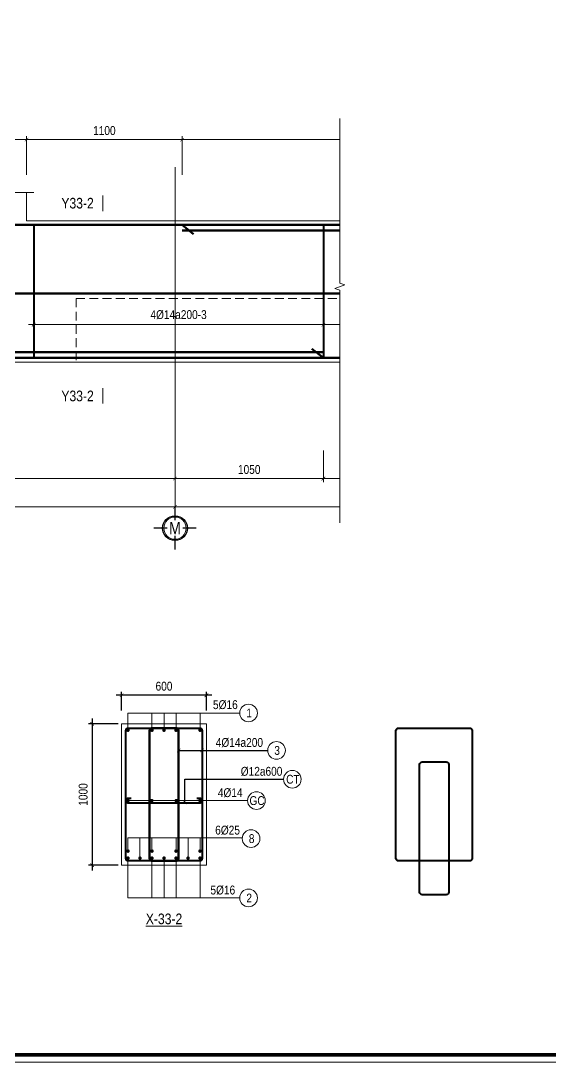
# Model space of a CAD drawing. Header units: millimetres. Extents: x 3014920 to 3563667, y -1638653 to -1356471.
# Drawn here: x 3250614 to 3254358, y -1600938 to -1593567 of the extents above; entities that cross this region are included whole.
import ezdxf
from ezdxf.enums import TextEntityAlignment as Align
from ezdxf.xclip import XClip

# ---------------------------------------------------------------- set-up
doc = ezdxf.new("R2010")
doc.units = ezdxf.units.MM
doc.header["$MEASUREMENT"] = 0
doc.header["$XCLIPFRAME"] = 0
doc.header["$PDMODE"] = 2
for name, pattern in [('6 TANG DIEN HINH 14-15$0$ACAD_ISO10W100', [18, 12, -3, 0, -3]), ('ACAD_ISO04W100', [30, 24, -3, 0, -3]), ('HIDDEN', [0.375, 0.25, -0.125])]:
    doc.linetypes.add(name, pattern=pattern)
doc.layers.get('0').update_dxf_attribs({"lineweight": 9})
doc.layers.get('Defpoints').update_dxf_attribs({"color": 10, "lineweight": 0})
for name, color, linetype, lineweight in [('2', 2, 'Continuous', 20), ('CDAI', 21, 'Continuous', 40), ('CTHEP', 50, 'Continuous', 50), ('DBAO', 90, 'Continuous', 13), ('DGIONG', 130, 'Continuous', 13), ('KTH', 154, 'Continuous', 9), ('Net khuat', 8, 'HIDDEN', 13), ('TEXT', 7, 'Continuous', 15), ('TRUC', 251, 'ACAD_ISO04W100', 9)]:
    doc.layers.add(name, color=color, linetype=linetype, lineweight=lineweight)
doc.layers.add('8', color=8, linetype='Continuous')
doc.styles.add('HELVECONDENSE', font='VHELVCN_0.TTF')
doc.styles.add('Star-HelCon', font='VHELVCN_0.TTF')
doc.styles.add('TTP-HelCon', font='VHELVCN_0.TTF')
doc.dimstyles.new('TTP-25', dxfattribs={"dimscale": 25, "dimtxt": 2.5, "dimasz": 1, "dimexe": 1, "dimexo": 1, "dimgap": 0.09, "dimtad": 0, "dimdec": 4, "dimrnd": 1, "dimzin": 9, "dimdsep": 46, "dimtxsty": 'TTP-HelCon', "dimblk": 'ARCHTICK', "dimcen": 0.09, "dimdle": 1.5, "dimclrd": 256, "dimclre": 256, "dimclrt": 7, "dimadec": 0, "dimazin": 0, "dimtfac": 1, "dimtdec": 4, "dimtmove": 0, "dimatfit": 3, "dimldrblk": 'ARCHTICK', "dimfxl": 1, "dimtvp": 1, "dimtolj": 1, "dimtzin": 0, "dimarcsym": 0})

# ---------------------------------------------------------------- blocks, each defined once
blk = doc.blocks.new('_ArchTick')
at = {"color": 0, "linetype": 'ByBlock', "const_width": 0.15}
blk.add_lwpolyline([(-0.5, -0.5), (0.5, 0.5)], dxfattribs=at)
blk = doc.blocks.new('*D79')
at = {"layer": 'Defpoints', "color": 0, "ltscale": 500, "transparency": 16777216}
for p in [(3251326.5, -1598543), (3251118.3, -1599543), (3251326.5, -1599543)]:
    blk.add_point(p, dxfattribs=at)
at = {"layer": 'KTH', "lineweight": -2, "ltscale": 500, "transparency": 16777216}
for p, q in [((3251118.3, -1598505.5), (3251118.3, -1599580.5)), ((3251301.5, -1598543), (3251093.3, -1598543)), ((3251301.5, -1599543), (3251093.3, -1599543))]:
    blk.add_line(p, q, dxfattribs=at)
at = {"layer": 'KTH', "lineweight": -2, "ltscale": 500, "transparency": 16777216, "xscale": 25, "yscale": 25, "zscale": 25}
for p, rotation in [((3251118.3, -1598543), 90), ((3251118.3, -1599543), 270)]:
    blk.add_blockref('_ArchTick', p, dxfattribs=dict(at, rotation=rotation))
at = {"layer": 'KTH', "color": 7, "ltscale": 500, "transparency": 16777216, "insert": (3251054.5, -1599043), "char_height": 62.5, "attachment_point": 5, "rotation": 90, "style": 'TTP-HelCon'}
blk.add_mtext('\\A1;1000', dxfattribs=at)
blk = doc.blocks.new('*D80')
at = {"layer": 'Defpoints', "color": 0, "ltscale": 500, "transparency": 16777216}
for p in [(3251326.5, -1598340.7), (3251326.5, -1598474), (3251926.5, -1598474)]:
    blk.add_point(p, dxfattribs=at)
at = {"layer": 'KTH', "lineweight": -2, "ltscale": 500, "transparency": 16777216}
for p, q in [((3251964, -1598340.7), (3251289, -1598340.7)), ((3251326.5, -1598449), (3251326.5, -1598315.7)), ((3251926.5, -1598449), (3251926.5, -1598315.7))]:
    blk.add_line(p, q, dxfattribs=at)
at = {"layer": 'KTH', "lineweight": -2, "ltscale": 500, "transparency": 16777216, "xscale": 25, "yscale": 25, "zscale": 25, "rotation": 180}
blk.add_blockref('_ArchTick', (3251326.5, -1598340.7), dxfattribs=at)
at = {"layer": 'KTH', "lineweight": -2, "ltscale": 500, "transparency": 16777216, "xscale": 25, "yscale": 25, "zscale": 25}
blk.add_blockref('_ArchTick', (3251926.5, -1598340.7), dxfattribs=at)
at = {"layer": 'KTH', "color": 7, "ltscale": 500, "transparency": 16777216, "insert": (3251626.5, -1598276.9), "char_height": 62.5, "attachment_point": 5, "style": 'TTP-HelCon'}
blk.add_mtext('\\A1;600', dxfattribs=at)
blk = doc.blocks.new('*D1889')
at = {"layer": 'Defpoints', "color": 0, "transparency": 16777216}
for p in [(55595.2, -6094.2), (67846.2, -6294.2), (67846.2, -6519.1)]:
    blk.add_point(p, dxfattribs=at)
at = {"layer": 'KTH', "lineweight": -2, "transparency": 16777216}
for p, q in [((55595.2, -6119.2), (55595.2, -6544.1)), ((67846.2, -6319.2), (67846.2, -6544.1)), ((55557.7, -6519.1), (67883.7, -6519.1))]:
    blk.add_line(p, q, dxfattribs=at)
at = {"layer": 'KTH', "lineweight": -2, "transparency": 16777216, "xscale": 25, "yscale": 25, "zscale": 25, "rotation": 180}
blk.add_blockref('_ArchTick', (55595.2, -6519.1), dxfattribs=at)
at = {"layer": 'KTH', "lineweight": -2, "transparency": 16777216, "xscale": 25, "yscale": 25, "zscale": 25}
blk.add_blockref('_ArchTick', (67846.2, -6519.1), dxfattribs=at)
at = {"layer": 'KTH', "color": 7, "transparency": 16777216, "insert": (61720.7, -6455.3), "char_height": 62.5, "attachment_point": 5, "style": 'TTP-HelCon'}
blk.add_mtext('\\A1;10450', dxfattribs=at)
blk = doc.blocks.new('*D1893')
at = {"layer": 'Defpoints', "color": 0, "transparency": 16777216}
for p in [(63496.2, -6094.1), (67846.2, -6094.1), (63496.2, -6319.1)]:
    blk.add_point(p, dxfattribs=at)
at = {"layer": 'KTH', "lineweight": -2, "transparency": 16777216}
for p, q in [((63496.2, -6119.1), (63496.2, -6344.1)), ((67846.2, -6119.1), (67846.2, -6344.1)), ((67883.7, -6319.1), (63458.7, -6319.1))]:
    blk.add_line(p, q, dxfattribs=at)
at = {"layer": 'KTH', "lineweight": -2, "transparency": 16777216, "xscale": 25, "yscale": 25, "zscale": 25, "rotation": 180}
blk.add_blockref('_ArchTick', (63496.2, -6319.1), dxfattribs=at)
at = {"layer": 'KTH', "lineweight": -2, "transparency": 16777216, "xscale": 25, "yscale": 25, "zscale": 25}
blk.add_blockref('_ArchTick', (67846.2, -6319.1), dxfattribs=at)
at = {"layer": 'KTH', "color": 7, "transparency": 16777216, "insert": (65671.2, -6255.3), "char_height": 62.5, "attachment_point": 5, "style": 'TTP-HelCon'}
blk.add_mtext('\\A1;4350', dxfattribs=at)
blk = doc.blocks.new('*D1895')
at = {"layer": 'Defpoints', "color": 0, "transparency": 16777216}
for p in [(68896.2, -5053.9), (71946.5, -5053.9), (71946.5, -5229.7)]:
    blk.add_point(p, dxfattribs=at)
at = {"layer": 'KTH', "lineweight": -2, "transparency": 16777216}
for p, q in [((68896.2, -5078.9), (68896.2, -5254.7)), ((71946.5, -5078.9), (71946.5, -5254.7)), ((68858.7, -5229.7), (71984, -5229.7))]:
    blk.add_line(p, q, dxfattribs=at)
at = {"layer": 'KTH', "lineweight": -2, "transparency": 16777216, "xscale": 25, "yscale": 25, "zscale": 25, "rotation": 180}
blk.add_blockref('_ArchTick', (68896.2, -5229.7), dxfattribs=at)
at = {"layer": 'KTH', "lineweight": -2, "transparency": 16777216, "xscale": 25, "yscale": 25, "zscale": 25}
blk.add_blockref('_ArchTick', (71946.5, -5229.7), dxfattribs=at)
at = {"layer": 'KTH', "color": 7, "transparency": 16777216, "insert": (70421.4, -5159.8), "char_height": 62.5, "attachment_point": 5, "style": 'TTP-HelCon'}
blk.add_mtext('\\A1;4Þ14a300-3', dxfattribs=at)
blk = doc.blocks.new('*D1896')
at = {"layer": 'Defpoints', "color": 0, "transparency": 16777216}
for p in [(66846.5, -5053.9), (68896.2, -5053.9), (68896.2, -5229.7)]:
    blk.add_point(p, dxfattribs=at)
at = {"layer": 'KTH', "lineweight": -2, "transparency": 16777216}
for p, q in [((66846.5, -5078.9), (66846.5, -5254.7)), ((68896.2, -5078.9), (68896.2, -5254.7)), ((66809, -5229.7), (68933.7, -5229.7))]:
    blk.add_line(p, q, dxfattribs=at)
at = {"layer": 'KTH', "lineweight": -2, "transparency": 16777216, "xscale": 25, "yscale": 25, "zscale": 25, "rotation": 180}
blk.add_blockref('_ArchTick', (66846.5, -5229.7), dxfattribs=at)
at = {"layer": 'KTH', "lineweight": -2, "transparency": 16777216, "xscale": 25, "yscale": 25, "zscale": 25}
blk.add_blockref('_ArchTick', (68896.2, -5229.7), dxfattribs=at)
at = {"layer": 'KTH', "color": 7, "transparency": 16777216, "insert": (67871.4, -5159.8), "char_height": 62.5, "attachment_point": 5, "style": 'TTP-HelCon'}
blk.add_mtext('\\A1;4Þ14a200-3', dxfattribs=at)
blk = doc.blocks.new('*D1897')
at = {"layer": 'Defpoints', "color": 0, "transparency": 16777216}
for p in [(67896.2, -3920.2), (67896.2, -4194.2), (72946.5, -4194.2)]:
    blk.add_point(p, dxfattribs=at)
at = {"layer": 'KTH', "lineweight": -2, "transparency": 16777216}
for p, q in [((67896.2, -4169.2), (67896.2, -3895.2)), ((72946.5, -4169.2), (72946.5, -3895.2)), ((72984, -3920.2), (67858.7, -3920.2))]:
    blk.add_line(p, q, dxfattribs=at)
at = {"layer": 'KTH', "lineweight": -2, "transparency": 16777216, "xscale": 25, "yscale": 25, "zscale": 25, "rotation": 180}
blk.add_blockref('_ArchTick', (67896.2, -3920.2), dxfattribs=at)
at = {"layer": 'KTH', "lineweight": -2, "transparency": 16777216, "xscale": 25, "yscale": 25, "zscale": 25}
blk.add_blockref('_ArchTick', (72946.5, -3920.2), dxfattribs=at)
at = {"layer": 'KTH', "color": 7, "transparency": 16777216, "insert": (70421.4, -3856.3), "char_height": 62.5, "attachment_point": 5, "style": 'TTP-HelCon'}
blk.add_mtext('\\A1;5050', dxfattribs=at)
blk = doc.blocks.new('*D1898')
at = {"layer": 'Defpoints', "color": 0, "transparency": 16777216}
for p in [(66796.6, -3920.2), (66796.6, -4194.2), (67896.2, -4194.2)]:
    blk.add_point(p, dxfattribs=at)
at = {"layer": 'KTH', "lineweight": -2, "transparency": 16777216}
for p, q in [((66796.6, -4169.2), (66796.6, -3895.2)), ((67896.2, -4169.2), (67896.2, -3895.2)), ((67933.7, -3920.2), (66759.1, -3920.2))]:
    blk.add_line(p, q, dxfattribs=at)
at = {"layer": 'KTH', "lineweight": -2, "transparency": 16777216, "xscale": 25, "yscale": 25, "zscale": 25, "rotation": 180}
blk.add_blockref('_ArchTick', (66796.6, -3920.2), dxfattribs=at)
at = {"layer": 'KTH', "lineweight": -2, "transparency": 16777216, "xscale": 25, "yscale": 25, "zscale": 25}
blk.add_blockref('_ArchTick', (67896.2, -3920.2), dxfattribs=at)
at = {"layer": 'KTH', "color": 7, "transparency": 16777216, "insert": (67346.4, -3856.3), "char_height": 62.5, "attachment_point": 5, "style": 'TTP-HelCon'}
blk.add_mtext('\\A1;1100', dxfattribs=at)
blk = doc.blocks.new('*D1899')
at = {"layer": 'Defpoints', "color": 0, "transparency": 16777216}
for p in [(68896.2, -6094.2), (71946.5, -6094.2), (71946.5, -6319.2)]:
    blk.add_point(p, dxfattribs=at)
at = {"layer": 'KTH', "lineweight": -2, "transparency": 16777216}
for p, q in [((68896.2, -6119.2), (68896.2, -6344.2)), ((71946.5, -6119.2), (71946.5, -6344.2)), ((68858.7, -6319.2), (71984, -6319.2))]:
    blk.add_line(p, q, dxfattribs=at)
at = {"layer": 'KTH', "lineweight": -2, "transparency": 16777216, "xscale": 25, "yscale": 25, "zscale": 25, "rotation": 180}
blk.add_blockref('_ArchTick', (68896.2, -6319.2), dxfattribs=at)
at = {"layer": 'KTH', "lineweight": -2, "transparency": 16777216, "xscale": 25, "yscale": 25, "zscale": 25}
blk.add_blockref('_ArchTick', (71946.5, -6319.2), dxfattribs=at)
at = {"layer": 'KTH', "color": 7, "transparency": 16777216, "insert": (70421.4, -6255.3), "char_height": 62.5, "attachment_point": 5, "style": 'TTP-HelCon'}
blk.add_mtext('\\A1;3050', dxfattribs=at)
blk = doc.blocks.new('*D1900')
at = {"layer": 'Defpoints', "color": 0, "transparency": 16777216}
for p in [(67846.2, -6094.2), (68896.2, -6094.2), (67846.2, -6319.2)]:
    blk.add_point(p, dxfattribs=at)
at = {"layer": 'KTH', "lineweight": -2, "transparency": 16777216}
for p, q in [((67846.2, -6119.2), (67846.2, -6344.2)), ((68896.2, -6119.2), (68896.2, -6344.2)), ((68933.7, -6319.2), (67808.7, -6319.2))]:
    blk.add_line(p, q, dxfattribs=at)
at = {"layer": 'KTH', "lineweight": -2, "transparency": 16777216, "xscale": 25, "yscale": 25, "zscale": 25, "rotation": 180}
blk.add_blockref('_ArchTick', (67846.2, -6319.2), dxfattribs=at)
at = {"layer": 'KTH', "lineweight": -2, "transparency": 16777216, "xscale": 25, "yscale": 25, "zscale": 25}
blk.add_blockref('_ArchTick', (68896.2, -6319.2), dxfattribs=at)
at = {"layer": 'KTH', "color": 7, "transparency": 16777216, "insert": (68371.2, -6255.3), "char_height": 62.5, "attachment_point": 5, "style": 'TTP-HelCon'}
blk.add_mtext('\\A1;1050', dxfattribs=at)
blk = doc.blocks.new('*D1902')
at = {"layer": 'Defpoints', "color": 0, "transparency": 16777216}
for p in [(66796.6, -3920.2), (64596.2, -4194.2), (66796.6, -4194.2)]:
    blk.add_point(p, dxfattribs=at)
at = {"layer": 'KTH', "lineweight": -2, "transparency": 16777216}
for p, q in [((64596.2, -4169.2), (64596.2, -3895.2)), ((66796.6, -4169.2), (66796.6, -3895.2)), ((64558.7, -3920.2), (66834.1, -3920.2))]:
    blk.add_line(p, q, dxfattribs=at)
at = {"layer": 'KTH', "lineweight": -2, "transparency": 16777216, "xscale": 25, "yscale": 25, "zscale": 25, "rotation": 180}
blk.add_blockref('_ArchTick', (64596.2, -3920.2), dxfattribs=at)
at = {"layer": 'KTH', "lineweight": -2, "transparency": 16777216, "xscale": 25, "yscale": 25, "zscale": 25}
blk.add_blockref('_ArchTick', (66796.6, -3920.2), dxfattribs=at)
at = {"layer": 'KTH', "color": 7, "transparency": 16777216, "insert": (65696.4, -3856.3), "char_height": 62.5, "attachment_point": 5, "style": 'TTP-HelCon'}
blk.add_mtext('\\A1;2200', dxfattribs=at)
blk = doc.blocks.new('*D1905')
at = {"layer": 'Defpoints', "color": 0, "transparency": 16777216}
for p in [(67846.2, -6094.2), (74346.6, -6094.2), (67846.2, -6519.1)]:
    blk.add_point(p, dxfattribs=at)
at = {"layer": 'KTH', "lineweight": -2, "transparency": 16777216}
for p, q in [((67846.2, -6119.2), (67846.2, -6544.1)), ((74346.6, -6119.2), (74346.6, -6544.1)), ((74384.1, -6519.1), (67808.7, -6519.1))]:
    blk.add_line(p, q, dxfattribs=at)
at = {"layer": 'KTH', "lineweight": -2, "transparency": 16777216, "xscale": 25, "yscale": 25, "zscale": 25, "rotation": 180}
blk.add_blockref('_ArchTick', (67846.2, -6519.1), dxfattribs=at)
at = {"layer": 'KTH', "lineweight": -2, "transparency": 16777216, "xscale": 25, "yscale": 25, "zscale": 25}
blk.add_blockref('_ArchTick', (74346.6, -6519.1), dxfattribs=at)
at = {"layer": 'KTH', "color": 7, "transparency": 16777216, "insert": (71096.4, -6455.3), "char_height": 62.5, "attachment_point": 5, "style": 'TTP-HelCon'}
blk.add_mtext('\\A1;6500', dxfattribs=at)
blk = doc.blocks.new('dau truc')
blk.add_circle((0, 0), 180)
at = {"layer": '8'}
for p, q in [((0, 127), (0, 345)), ((-127, 0), (-345, 0)), ((0, -345), (0, -127)), ((345, 0), (127, 0))]:
    blk.add_line(p, q, dxfattribs=at)
blk.add_circle((0, 0), 200, dxfattribs=at)
at = {"layer": 'TEXT', "style": 'HELVECONDENSE'}
blk.add_attdef('A', text='', height=233, dxfattribs=at).set_placement((0, 0), align=Align.MIDDLE)
blk = doc.blocks.new('MC')
at = {"layer": 'CTHEP', "const_width": 10, "elevation": 0}
blk.add_lwpolyline([(36.4, 150), (36.4, 0)], dxfattribs=at)
at = {"layer": 'TEXT', "style": 'TTP-HelCon'}
blk.add_attdef('A', text='', height=100, dxfattribs=at).set_placement((-50, 25.5), align=Align.RIGHT)
blk = doc.blocks.new('*D2115')
at = {"layer": 'Defpoints', "color": 0, "transparency": 16777216}
for p in [(67846.2, -5991.8), (55595.2, -6094.2), (67846.2, -6519.1)]:
    blk.add_point(p, dxfattribs=at)
at = {"layer": 'KTH', "lineweight": -2, "transparency": 16777216}
for p, q in [((67846.2, -6016.8), (67846.2, -6544.1)), ((55595.2, -6119.2), (55595.2, -6544.1)), ((55557.7, -6519.1), (67883.7, -6519.1))]:
    blk.add_line(p, q, dxfattribs=at)
at = {"layer": 'KTH', "lineweight": -2, "transparency": 16777216, "xscale": 25, "yscale": 25, "zscale": 25, "rotation": 180}
blk.add_blockref('_ArchTick', (55595.2, -6519.1), dxfattribs=at)
at = {"layer": 'KTH', "lineweight": -2, "transparency": 16777216, "xscale": 25, "yscale": 25, "zscale": 25}
blk.add_blockref('_ArchTick', (67846.2, -6519.1), dxfattribs=at)
at = {"layer": 'KTH', "color": 7, "transparency": 16777216, "insert": (61720.7, -6455.3), "char_height": 62.5, "attachment_point": 5, "style": 'TTP-HelCon'}
blk.add_mtext('\\A1;10450', dxfattribs=at)
blk = doc.blocks.new('CHG_XX_Khung ten')
blk.add_lwpolyline([(15, 579), (826, 579), (826, 15), (15, 15)], close=True)
at = {"color": 4, "linetype": 'Continuous', "const_width": 1}
blk.add_lwpolyline([(17, 577), (824, 577), (824, 17), (17, 17)], close=True, dxfattribs=at)
blk = doc.blocks.new('2X-19')
at = {"layer": 'CDAI'}
for points in [[(66846.54872, -4524.18322), (66846.54872, -5464.18322)], [(68896.21515, -4524.18322), (68896.21515, -5464.18322)]]:
    blk.add_lwpolyline(points, dxfattribs=at)
at = {"layer": 'CTHEP'}
for p, q in [((67977.64104, -4588.69135), (67896.21515, -4524.16585)), ((74284.57713, -5009.16585), (53745.54971, -5009.16585)), ((68814.78926, -5399.64035), (68896.21515, -5464.16585))]:
    blk.add_line(p, q, dxfattribs=at)
for points in [[(55076.56114, -4524.16585), (74311.57278, -4524.16585)], [(67896.21515, -4564.16585), (72946.54577, -4564.16585)], [(45716.55231, -5464.16584), (74311.55328, -5464.16584), (74311.55328, -4864.16584)], [(63496.21518, -5424.16585), (68896.21515, -5424.16585)]]:
    blk.add_lwpolyline(points, dxfattribs=at)
at = {"layer": 'DBAO', "linetype": 'Continuous'}
for p, q in [((66796.55036, -4494.16585), (66796.55036, -4294.16585)), ((66796.55036, -4494.16585), (74046.55133, -4494.16585)), ((74346.55328, -5494.16585), (55696.55231, -5494.16585))]:
    blk.add_line(p, q, dxfattribs=at)
at = {"layer": 'DGIONG', "linetype": 'Continuous', "elevation": 0, "flags": 128}
blk.add_lwpolyline([(66846.55036, -4294.16585), (66596.21679, -4294.16585), (66583.71679, -4328.50932), (66558.71679, -4259.82238), (66546.21679, -4294.16585), (66001.69451, -4294.16585)], dxfattribs=at)
at = {"layer": 'Net khuat', "ltscale": 250}
for q in [(74046.55133, -5044.16394), (67146.55231, -5494.16585)]:
    blk.add_line((67146.55231, -5044.15324), q, dxfattribs=at)
at = {"layer": 'TRUC', "linetype": '6 TANG DIEN HINH 14-15$0$ACAD_ISO10W100', "ltscale": 1250}
blk.add_lwpolyline([(67846.21679, -4115.89493), (67846.21679, -6566.76302)], dxfattribs=at)
at = {"xscale": 0.75, "yscale": 0.75, "zscale": 0.75}
blk.add_blockref('MC', (67308.98324, -4426.4543), dxfattribs=at).add_auto_attribs({'A': 'Y33-2'})
ref = blk.add_blockref('MC', (67308.98324, -5677.51859), dxfattribs=dict(xscale=-0.75, yscale=0.75, zscale=0.75, rotation=180))
ref.add_attrib('A', 'Y33-2', dxfattribs={"layer": 'TEXT', "height": 75, "style": 'TTP-HelCon'}).set_placement((67271.48324, -5771.64902), align=Align.RIGHT)
at = {"layer": '2', "ltscale": 300}
ref = blk.add_blockref('dau truc', (67846.21679, -6669.98612), dxfattribs=dict(at, xscale=0.4367131292819977, yscale=0.4367131292819977, zscale=0.4367131292819977))
ref.add_attrib('A', 'M', dxfattribs={"layer": 'TEXT', "height": 87.5, "style": 'HELVECONDENSE'}).set_placement((67846.21679, -6669.98612), align=Align.MIDDLE)
at = {"layer": 'KTH'}
for base, p1, p2, picture, middle in [((66796.55036, -3920.16124), (64596.21679, -4194.16585), (66796.55036, -4194.16585), '*D1902', (65696.38358, -3856.32791)), ((63496.21518, -6319.12159), (67846.21679, -6094.12159), (63496.21518, -6094.12159), '*D1893', (65671.21599, -6255.28825)), ((67846.21679, -6319.16585), (68896.21515, -6094.16585), (67846.21679, -6094.16585), '*D1900', (68371.21597, -6255.33251))]:
    dim = blk.add_linear_dim(base=base, p1=p1, p2=p2, angle=180, dimstyle='TTP-25', override={"dimtmove": 1}, dxfattribs=at)
    dim.commit()
    dim.dimension.update_dxf_attribs({"geometry": picture, "text_midpoint": middle})
for base, p1, p2, picture, middle in [((66796.55036, -3920.16124), (67896.21515, -4194.16585), (66796.55036, -4194.16585), '*D1898', (67346.38276, -3856.32791)), ((67896.21515, -3920.16124), (72946.54577, -4194.16585), (67896.21515, -4194.16585), '*D1897', (70421.38046, -3856.32791)), ((67846.21679, -6519.12159), (74346.55133, -6094.16585), (67846.21679, -6094.16585), '*D1905', (71096.38406, -6455.28825)), ((71946.54577, -6319.16585), (68896.21515, -6094.16585), (71946.54577, -6094.16585), '*D1899', (70421.38046, -6255.33251))]:
    dim = blk.add_linear_dim(base=base, p1=p1, p2=p2, dimstyle='TTP-25', override={"dimtmove": 1}, dxfattribs=at)
    dim.commit()
    dim.dimension.update_dxf_attribs({"geometry": picture, "text_midpoint": middle})
for base, p1, p2, text, picture, middle in [((68896.21515, -5229.67674), (66846.54872, -5053.94724), (68896.21515, -5053.94724), '4Þ14a200-3', '*D1896', (67871.38194, -5159.76007)), ((71946.54577, -5229.67674), (68896.21515, -5053.94724), (71946.54577, -5053.94724), '4Þ14a300-3', '*D1895', (70421.38046, -5159.76007))]:
    dim = blk.add_linear_dim(base=base, p1=p1, p2=p2, text=text, dimstyle='TTP-25', override={"dimtmove": 1}, dxfattribs=at)
    dim.commit()
    dim.dimension.update_dxf_attribs({"geometry": picture, "text_midpoint": middle})
dim = blk.add_linear_dim(base=(67846.21679, -6519.12159), p1=(55595.21679, -6094.16585), p2=(67846.21679, -6294.16585), angle=180, text='10450', dimstyle='TTP-25', override={"dimtmove": 1}, dxfattribs=at)
dim.commit()
dim.dimension.update_dxf_attribs({"geometry": '*D1889', "text_midpoint": (61720.71679, -6455.28825)})
blk = doc.blocks.new('2X-20')
at = {"layer": 'CTHEP'}
blk.add_line((74284.57713, -4994.16584), (53745.54971, -4994.16585), dxfattribs=at)
for points in [[(55076.56114, -4524.16585), (74311.57278, -4524.16585)], [(55076.56114, -5464.16585), (74311.55328, -5464.16584), (74311.55328, -4864.16584)]]:
    blk.add_lwpolyline(points, dxfattribs=at)
at = {"layer": 'DBAO', "linetype": 'Continuous'}
blk.add_line((74346.55328, -5494.16585), (55696.55231, -5494.16585), dxfattribs=at)
at = {"layer": 'Net khuat', "ltscale": 250}
blk.add_line((53745.54971, -5044.13321), (66196.55231, -5044.1494), dxfattribs=at)
at = {"layer": 'KTH'}
dim = blk.add_linear_dim(base=(67846.21679, -6519.12159), p1=(55595.21679, -6094.16585), p2=(67846.21679, -5991.82511), angle=180, text='10450', dimstyle='TTP-25', override={"dimtmove": 1}, dxfattribs=at)
dim.commit()
dim.dimension.update_dxf_attribs({"geometry": '*D2115', "text_midpoint": (61720.71679, -6455.28825)})

msp = doc.modelspace()

# ---------------------------------------------------------------- linework, layer by layer
at = {"layer": 'CDAI', "elevation": 0}
for points in [[(3251375.29015, -1598572.96483), (3251877.79015, -1598572.96483, -0.4142135624), (3251896.54015, -1598591.71483), (3251896.54015, -1599494.21483, -0.4142135624), (3251877.79015, -1599512.96483), (3251375.29015, -1599512.96483, -0.4142135624), (3251356.54015, -1599494.21483), (3251356.54015, -1598591.71483, -0.4142135624)], [(3251711.42815, -1598572.96483), (3251542.56226, -1598572.96483, 0.4142135624), (3251523.81226, -1598591.71483), (3251523.81226, -1599494.21483, 0.4142135624), (3251542.56226, -1599512.96483), (3251711.42815, -1599512.96483, 0.4142135624), (3251730.17815, -1599494.21483), (3251730.17815, -1598591.71483, 0.4142135624)], [(3251542.56226, -1598572.96483), (3251711.42815, -1598572.96483, -0.4142135624), (3251730.17815, -1598591.71483), (3251730.17815, -1599494.21483, -0.4142135624), (3251711.42815, -1599512.96483), (3251542.56226, -1599512.96483, -0.4142135624), (3251523.81226, -1599494.21483), (3251523.81226, -1598591.71483, -0.4142135624)], [(3253286.32259, -1598572.96483), (3253788.82259, -1598572.96483, -0.4142135624), (3253807.57259, -1598591.71483), (3253807.57259, -1599494.21483, -0.4142135624), (3253788.82259, -1599512.96483), (3253286.32259, -1599512.96483, -0.4142135624), (3253267.57259, -1599494.21483), (3253267.57259, -1598591.71483, -0.4142135624)], [(3253453.5947, -1598812.53265), (3253622.46059, -1598812.53266, -0.4142135624), (3253641.21059, -1598831.28266), (3253641.21059, -1599733.78266, -0.4142135624), (3253622.46059, -1599752.53266), (3253453.5947, -1599752.53265, -0.4142135624), (3253434.8447, -1599733.78265), (3253434.8447, -1598831.28265, -0.4142135624)]]:
    msp.add_lwpolyline(points, format="xyb", close=True, dxfattribs=at)
msp.add_lwpolyline([(3251393.46014, -1599071.29816), (3251371.54015, -1599071.29816, 0.4142135624), (3251356.54015, -1599086.29816, 0.4142135624), (3251371.54015, -1599101.29816), (3251881.54015, -1599101.29816, 0.4142135624), (3251896.54015, -1599086.29816, 0.4142135624), (3251881.54015, -1599071.29816), (3251859.62016, -1599071.29816)], format="xyb", dxfattribs=at)
at = {"layer": 'CTHEP', "const_width": 12.5, "elevation": 0}
for points in [[(3251365.29015, -1598587.96483, 1), (3251377.79015, -1598587.96483, 1)], [(3251535.29015, -1598587.96483, 1), (3251547.79015, -1598587.96483, 1)], [(3251620.29015, -1598587.96483, 1), (3251632.79015, -1598587.96483, 1)], [(3251705.29015, -1598587.96483, 1), (3251717.79015, -1598587.96483, 1)], [(3251875.29015, -1598587.96483, 1), (3251887.79015, -1598587.96483, 1)], [(3251365.29015, -1599086.29816, 1), (3251377.79015, -1599086.29816, 1)], [(3251533.93278, -1599086.29816, 1), (3251546.43278, -1599086.29816, 1)], [(3251706.99573, -1599086.29816, 1), (3251719.49573, -1599086.29816, 1)], [(3251875.29015, -1599086.29816, 1), (3251887.79015, -1599086.29816, 1)], [(3251365.29015, -1599443.57394, 1), (3251377.79015, -1599443.57394, 1)], [(3251365.29015, -1599493.57394, 1), (3251377.79015, -1599493.57394, 1)], [(3251450.29015, -1599493.57395, 1), (3251462.79015, -1599493.57395, 1)], [(3251535.29015, -1599443.57394, 1), (3251547.79015, -1599443.57394, 1)], [(3251535.29015, -1599493.57394, 1), (3251547.79015, -1599493.57394, 1)], [(3251620.4705, -1599493.57394, 1), (3251632.9705, -1599493.57394, 1)], [(3251705.29015, -1599443.57394, 1), (3251717.79015, -1599443.57394, 1)], [(3251705.29015, -1599493.57394, 1), (3251717.79015, -1599493.57394, 1)], [(3251790.29015, -1599493.57394, 1), (3251802.79015, -1599493.57394, 1)], [(3251875.29015, -1599443.57394, 1), (3251887.79015, -1599443.57394, 1)], [(3251875.29015, -1599493.57394, 1), (3251887.79015, -1599493.57394, 1)]]:
    msp.add_lwpolyline(points, format="xyb", close=True, dxfattribs=at)
at = {"layer": 'DBAO', "elevation": 0, "flags": 128}
for points in [[(3251326.54015, -1598542.96483), (3251926.54015, -1598542.96483)], [(3251926.54015, -1598542.96483), (3251926.54015, -1599542.96483), (3251326.54015, -1599542.96483), (3251326.54015, -1598542.96483)]]:
    msp.add_lwpolyline(points, dxfattribs=at)
at = {"layer": 'DGIONG'}
for p, q in [((3251371.54015, -1598587.96483), (3251371.54015, -1598466.21483)), ((3251371.54015, -1598466.21483), (3252162.13666, -1598466.21483)), ((3251541.54015, -1598587.96483), (3251541.54015, -1598466.21483)), ((3251626.7205, -1598587.96482), (3251626.7205, -1598466.21482)), ((3251711.54015, -1598587.96483), (3251711.54015, -1598466.21483)), ((3251881.54015, -1598587.96483), (3251881.54015, -1598466.21483)), ((3251371.54015, -1599086.29816), (3252218.10121, -1599086.29816)), ((3251371.54015, -1599349.50233), (3252179.79557, -1599349.50233)), ((3251371.54015, -1599447.96483), (3251371.54015, -1599349.50233)), ((3251456.54015, -1599349.50233), (3251456.54015, -1599497.96483)), ((3251541.54015, -1599447.96483), (3251541.54015, -1599349.50233)), ((3251711.54015, -1599447.96483), (3251711.54015, -1599349.50233)), ((3251796.54015, -1599349.50233), (3251796.54015, -1599497.96483)), ((3251881.54015, -1599447.96483), (3251881.54015, -1599349.50233)), ((3251371.54015, -1599775.36665), (3251371.54015, -1599497.96483)), ((3251541.54015, -1599775.36665), (3251541.54015, -1599497.96483)), ((3251626.7205, -1599775.36665), (3251626.7205, -1599497.96482)), ((3251711.54015, -1599775.36665), (3251711.54015, -1599497.96483)), ((3251881.54015, -1599775.36665), (3251881.54015, -1599497.96483)), ((3251371.54015, -1599775.36665), (3252162.13666, -1599775.36665))]:
    msp.add_line(p, q, dxfattribs=at)
at = {"layer": 'DGIONG', "linetype": 'Continuous', "elevation": 0, "flags": 128}
msp.add_lwpolyline([(3252870.32992, -1597119.41356), (3252870.33014, -1595472.99006), (3252835.98668, -1595460.49006), (3252904.67361, -1595435.49006), (3252870.33014, -1595422.99006), (3252870.32996, -1594258.0244)], dxfattribs=at)
at = {"layer": 'DGIONG'}
for centre in [(3252224.63666, -1598466.21483), (3252422.46698, -1598730.93417), (3252534.39026, -1598935.24336), (3252280.60121, -1599086.29816), (3252242.29557, -1599355.0206), (3252224.63666, -1599775.36665)]:
    msp.add_circle(centre, 62.5, dxfattribs=at)

# ---------------------------------------------------------------- block references
at = {"layer": 'DBAO'}
ref = msp.add_blockref('2X-19', (3183858.08545, -1590487.84128), dxfattribs=at)
XClip(ref).set_block_clipping_path([(54567.067466381, -7335.949647899), (69012.2443773071, -3223.5803126011)])
ref = msp.add_blockref('2X-20', (3197480.86533, -1590630.41465), dxfattribs=at)
XClip(ref).set_block_clipping_path([(64853.6313280966, -7250.243229832), (75048.8351853858, -3414.0709966449)])

# ---------------------------------------------------------------- texts
at = {"layer": 'TEXT', "style": 'TTP-HelCon'}
for s, p in [('5Þ16', (3251972.80234, -1598438.30691)), ('4Þ14a200', (3251992.61868, -1598705.93417)), ('Þ12a600', (3252169.30484, -1598910.24336)), ('4Þ14', (3252007.26594, -1599061.29816)), ('6Þ25', (3251988.6345, -1599326.33452)), ('5Þ16', (3251954.99848, -1599750.36665))]:
    msp.add_text(s, height=62.5, dxfattribs=at).set_placement(p)
at = {"layer": 'TEXT', "style": 'Star-HelCon'}
for s, p in [('1', (3252228.80332, -1598466.21483)), ('3', (3252426.63365, -1598730.93417)), ('CT', (3252538.55692, -1598935.24336)), ('GC', (3252284.76788, -1599086.29816)), ('8', (3252246.46224, -1599355.0206)), ('2', (3252228.80332, -1599775.36665))]:
    msp.add_text(s, height=62.5, dxfattribs=at).set_placement(p, align=Align.MIDDLE)
at = {"layer": 'TEXT', "style": 'TTP-HelCon'}
msp.add_text('%%UX-33-2', height=75, dxfattribs=at).set_placement((3251626.7205, -1599960.95281), align=Align.CENTER)

# ---------------------------------------------------------------- dimensions: what is measured, and where the dimension line sits
at = {"layer": 'KTH', "ltscale": 500}
dim = msp.add_linear_dim(base=(3251326.54015, -1598340.71483), p1=(3251926.54015, -1598473.95288), p2=(3251326.54015, -1598473.95288), dimstyle='TTP-25', dxfattribs=at)
dim.commit()
dim.dimension.update_dxf_attribs({"geometry": '*D80', "text_midpoint": (3251626.54015, -1598276.8815)})
dim = msp.add_linear_dim(base=(3251118.30251, -1599542.96483), p1=(3251326.54015, -1598542.96483), p2=(3251326.54015, -1599542.96483), angle=90, dimstyle='TTP-25', dxfattribs=at)
dim.commit()
dim.dimension.update_dxf_attribs({"geometry": '*D79', "text_midpoint": (3251054.46917, -1599042.96483)})

# ---------------------------------------------------------------- leaders
at = {"layer": 'DGIONG'}
for points in [[(3251730.17815, -1598730.93417), (3252359.96698, -1598730.93417)], [(3251896.54015, -1598730.93417), (3252359.96698, -1598730.93417)], [(3251773.82319, -1599099.29816), (3251773.82319, -1598935.24336), (3252471.89026, -1598935.24336)]]:
    msp.add_leader(points, dimstyle='TTP-25', dxfattribs=at)

# ---------------------------------------------------------------- next in the draw order: block references
at = {"color": 5, "xscale": 25.92478421704392, "yscale": 25.92478421704392, "zscale": 25.92478421704392}
msp.add_blockref('CHG_XX_Khung ten', (3236626.06261, -1601326.46106), dxfattribs=at)

doc.saveas('drawing.dxf')
